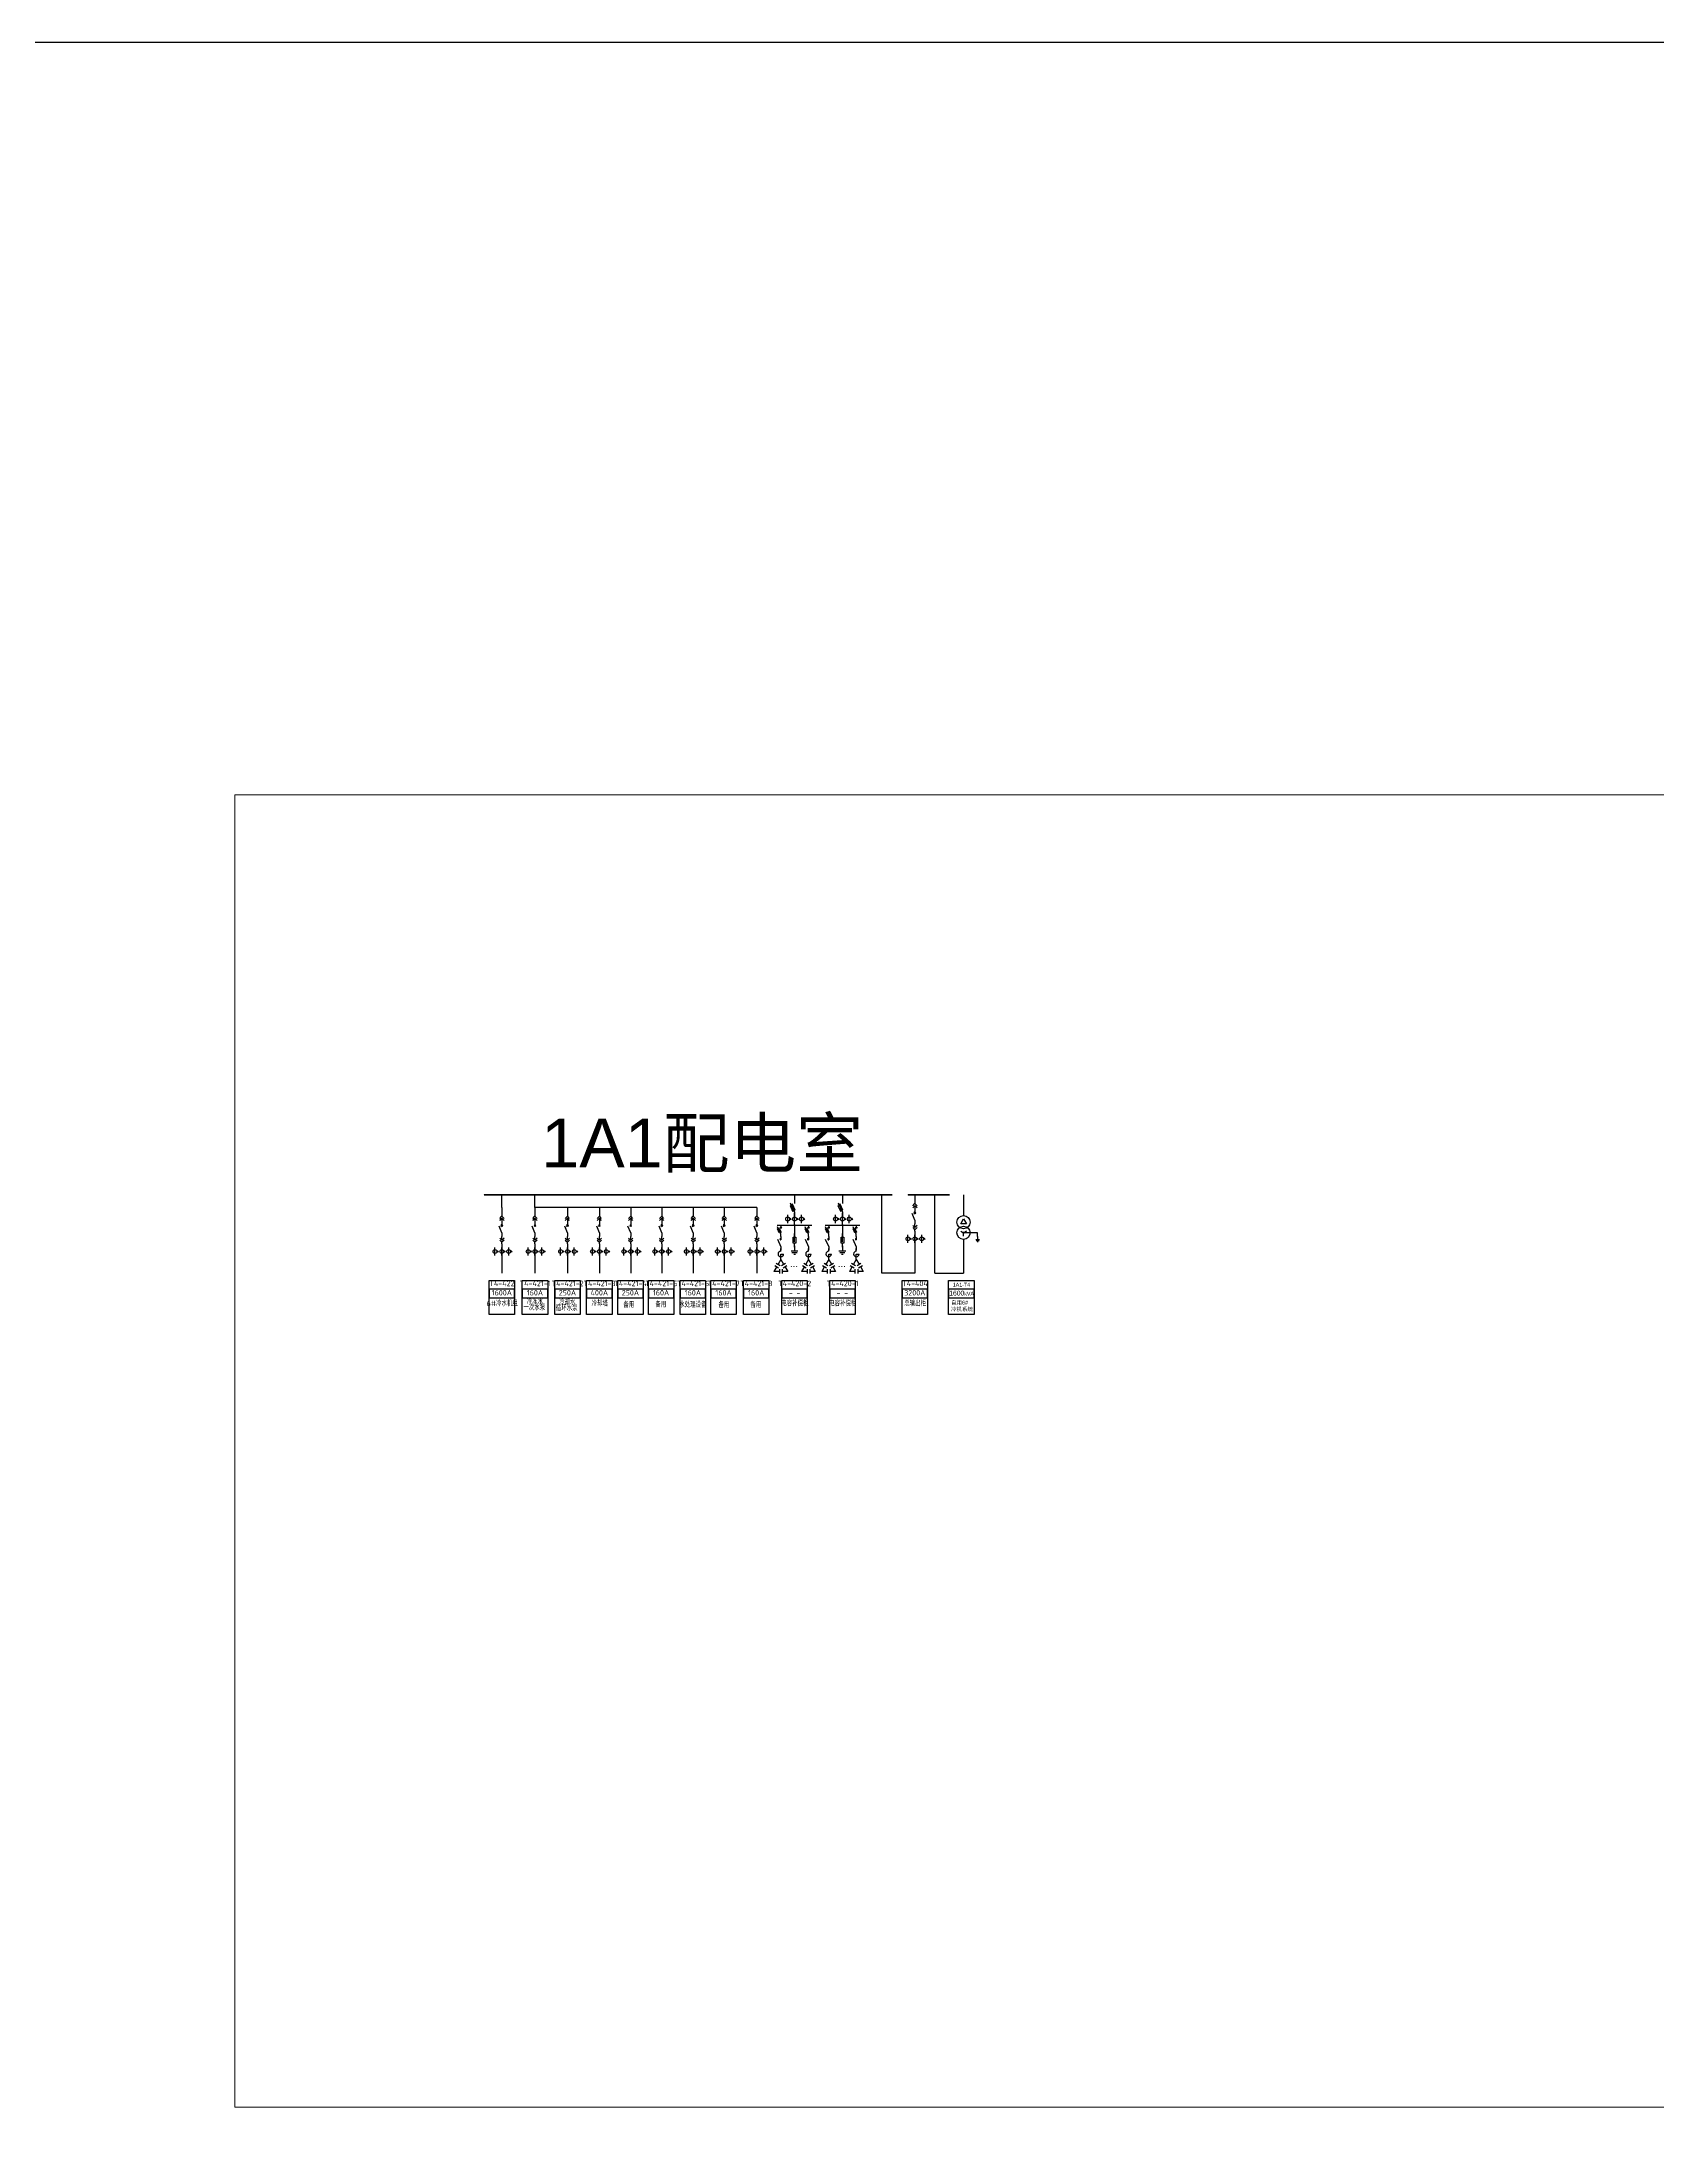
# Model space of a CAD drawing. Header units: millimetres. Extents: x -3460 to -460, y 6070 to 9130.
# Drawn here: x -2640 to -2309.7, y 8700.8 to 9130 of the extents above; entities that cross this region are included whole.
import ezdxf
from ezdxf.enums import TextEntityAlignment as Align

# ---------------------------------------------------------------- set-up
doc = ezdxf.new("R2010")
doc.units = ezdxf.units.MM
doc.header["$LTSCALE"] = 1000
doc.header["$MEASUREMENT"] = 0
doc.linetypes.add('CENTER', pattern=[2, 1.25, -0.25, 0.25, -0.25])
doc.linetypes.add('CONTINOUS', pattern=[0])
doc.styles.add('HZSONG', font='gbenor.shx', dxfattribs={"height": 1200, "bigfont": 'gbcbig.shx'})
doc.styles.get("Standard").update_dxf_attribs({"font": 'arial.ttf'})

# ---------------------------------------------------------------- blocks, each defined once
blk = doc.blocks.new('DYDQAA05')
at = {"color": 0}
blk.add_lwpolyline([(0, 0), (0, -7)], dxfattribs=at)
blk = doc.blocks.new('DYDQAA03')
at = {"color": 0}
for points in [[(0, 0), (0, -1.5)], [(-2.1, -3.6), (0, -1.5)], [(-2.1, -5.6), (0, -3.5)], [(2.1, -3.6), (0, -1.5)], [(2.1, -5.6), (0, -3.5)], [(0, -3.5), (0, -7)]]:
    blk.add_lwpolyline(points, dxfattribs=at)
blk = doc.blocks.new('DYDQAA09')
at = {"color": 0}
blk.add_lwpolyline([(0, 0), (0, -3.5)], dxfattribs=at)
blk.add_lwpolyline([(0, 0), (0, -3.5)], dxfattribs=at)
blk.add_lwpolyline([(0, 0), (0, -3.5)], dxfattribs=at)
blk.add_lwpolyline([(0, 0), (0, -3.5)], dxfattribs=at)
blk.add_lwpolyline([(0, 0), (0, -3.5)], dxfattribs=at)
blk.add_lwpolyline([(0, 0), (0, -3.5)], dxfattribs=at)
blk.add_lwpolyline([(0, 0), (0, -3.5)], dxfattribs=at)
blk.add_lwpolyline([(0, 0), (0, -3.5)], dxfattribs=at)
blk.add_lwpolyline([(0, 0), (0, -3.5)], dxfattribs=at)
blk = doc.blocks.new('DYDQ0201')
at = {"color": 0}
for points in [[(0.9, -0.9), (-0.9, 0.9)], [(-0.9, -0.9), (0.9, 0.9)], [(0, -7), (-2.6, -0.4)]]:
    blk.add_lwpolyline(points, dxfattribs=at)
blk = doc.blocks.new('DYDQAA04')
at = {"color": 0}
for points in [[(0, -3.5), (0, 0)], [(-2.1, -1.4), (0, -3.5)], [(-2.1, -3.4), (0, -5.5)], [(2.1, -1.4), (0, -3.5)], [(2.1, -3.4), (0, -5.5)], [(0, -7), (0, -5.5)]]:
    blk.add_lwpolyline(points, dxfattribs=at)
blk = doc.blocks.new('A$C03DD39B5')
for p, q in [((417, 475), (283, 392)), ((417, 422), (283, 339)), ((350, 333), (350, 467))]:
    blk.add_line(p, q)
blk.add_lwpolyline([(700, 167), (0, 167)])
blk.add_circle((350, 167), 167)
blk = doc.blocks.new('M_M24')
for p, q in [((-0.25, -0.375), (0.25, -0.375)), ((-0.1875, -0.5), (0.1875, -0.5)), ((-0.0625, -0.625), (0.0625, -0.625))]:
    blk.add_line(p, q)
blk.add_lwpolyline([(0, 0), (0, -0.375)])
at = {"width": 0.8, "flags": 9}
blk.add_attdef('S', (0.25, -0.5), '', height=0.2, dxfattribs=at)
blk = doc.blocks.new('$element$00000530')
for points in [[(-0.29, -0.34), (-0.14, -0.27), (0.02, -0.62), (-0.14, -0.69), (-0.29, -0.34)], [(0, -1), (0, -0.78), (-0.28, -0.15)], [(-0.05, -0.18), (0.05, -0.18)], [(0, 0), (0, -0.18)]]:
    blk.add_lwpolyline(points)
blk.add_circle((0, -0.23), 0.05)
at = {"flags": 9}
blk.add_attdef('S', (0, 0), '', height=0.00000667, dxfattribs=at)
blk = doc.blocks.new('M_M4')
blk.add_line((-0.25, -0.2), (0, -0.75))
for points in [[(0, 0), (0, -0.25)], [(0, -0.75), (0, -1)]]:
    blk.add_lwpolyline(points)
blk.add_arc((-0.01, -0.19), 0.0589, 81.8699, 278.1301)
at = {"width": 0.8, "flags": 9}
blk.add_attdef('S', (0.25, -0.5), '', height=0.2, dxfattribs=at)
blk = doc.blocks.new('M_M23')
for p, q in [((0, -0.5), (-0.25, -0.5)), ((0, -0.25), (0, -0.5))]:
    blk.add_line(p, q)
for points in [[(0, 0), (0, -0.25)], [(0, -0.75), (0, -1)]]:
    blk.add_lwpolyline(points)
blk.add_arc((0, -0.5), 0.25, 270, 180)
at = {"width": 0.8, "flags": 9}
blk.add_attdef('S', (0.25, -0.5), '', height=0.2, dxfattribs=at)
blk = doc.blocks.new('M_M44IVD')
for points in [[(0, 0), (-0.2, -0.35)], [(0, 0), (0.2, -0.35)], [(-0.3, -0.52), (-0.5, -0.87)], [(-0.1, -0.87), (-0.5, -0.87)], [(-0.44, -0.44), (-0.16, -0.6)], [(-0.34, -0.26), (-0.06, -0.43)], [(-0.1, -0.7), (-0.1, -1.03)], [(0.06, -0.43), (0.34, -0.26)], [(0.1, -0.7), (0.1, -1.03)], [(0.5, -0.87), (0.1, -0.87)], [(0.16, -0.6), (0.44, -0.44)], [(0.3, -0.52), (0.5, -0.87)]]:
    blk.add_lwpolyline(points)
at = {"width": 0.8, "flags": 9}
blk.add_attdef('S', (0.25, -0.5), '', height=0.2, dxfattribs=at)
blk = doc.blocks.new('M_M17')
for p, q in [((-0.1, -0.72), (-0.1, -0.28)), ((-0.1, -0.28), (0.1, -0.28)), ((0.1, -0.72), (-0.1, -0.72)), ((0, -0.38), (0, -0.72)), ((0.1, -0.28), (0.1, -0.72))]:
    blk.add_line(p, q)
for points in [[(0, 0), (0, -0.28)], [(0, -0.72), (0, -1)]]:
    blk.add_lwpolyline(points)
for points in [[(-0.03, -0.57), (0.03, -0.57), (0, -0.37), (0.03, -0.57)], [(0.03, -0.57), (0, -0.37), (-0.03, -0.57), (0.03, -0.57)], [(0, -0.37), (-0.03, -0.57), (0.03, -0.57), (0, -0.37)]]:
    blk.add_solid(points)
at = {"width": 0.8, "flags": 9}
blk.add_attdef('S', (0.25, -0.5), '', height=0.2, dxfattribs=at)

msp = doc.modelspace()

# ---------------------------------------------------------------- linework, layer by layer
for p, q in [((-2545.94, 8891.8, 721.61), (-2545.94, 8894.38, 2104.89)), ((-2539.17, 8891.8, 721.66), (-2539.17, 8894.38, 2104.94)), ((-2468.26, 8878.35, 2922.83), (-2468.26, 8894.38, 2922.83)), ((-2493.79, 8891.8, 721.61), (-2539.17, 8891.8, 721.61)), ((-2488.9, 8888.18, 1948.52), (-2488.9, 8887.78, 1948.52)), ((-2486.09, 8888.27, 1948.52), (-2486.09, 8888.6, 1948.52)), ((-2479.11, 8888.18, 1948.52), (-2479.11, 8887.78, 1948.52)), ((-2476.31, 8888.27, 1948.52), (-2476.31, 8888.6, 1948.52)), ((-2461.49, 8886.14, 2922.83), (-2461.49, 8884.5, 2922.83)), ((-2545.94, 8883.56, 2922.83), (-2545.94, 8881.92, 2922.83)), ((-2545.94, 8881.92, 2922.83), (-2545.94, 8878.35, 2922.83)), ((-2539.17, 8883.56, 2922.83), (-2539.17, 8881.92, 2922.83)), ((-2539.17, 8881.92, 2922.83), (-2539.17, 8878.35, 2922.83)), ((-2532.53, 8883.56, 2922.83), (-2532.53, 8881.92, 2922.83)), ((-2532.53, 8881.92, 2922.83), (-2532.53, 8878.35, 2922.83)), ((-2526, 8883.56, 2922.83), (-2526, 8881.92, 2922.83)), ((-2526, 8881.92, 2922.83), (-2526, 8878.35, 2922.83)), ((-2519.6, 8883.56, 2922.83), (-2519.6, 8881.92, 2922.83)), ((-2519.6, 8881.92, 2922.83), (-2519.6, 8878.35, 2922.83)), ((-2513.25, 8883.56, 2922.83), (-2513.25, 8881.92, 2922.83)), ((-2513.25, 8881.92, 2922.83), (-2513.25, 8878.35, 2922.83)), ((-2506.82, 8883.56, 2922.83), (-2506.82, 8881.92, 2922.83)), ((-2506.82, 8881.92, 2922.83), (-2506.82, 8878.35, 2922.83)), ((-2500.47, 8883.56, 2922.83), (-2500.47, 8881.92, 2922.83)), ((-2500.47, 8881.92, 2922.83), (-2500.47, 8878.35, 2922.83)), ((-2493.79, 8883.56, 2922.83), (-2493.79, 8881.92, 2922.83)), ((-2493.79, 8881.92, 2922.83), (-2493.79, 8878.35, 2922.83)), ((-2461.49, 8884.5, 2922.83), (-2461.49, 8878.35, 2922.83)), ((-2461.49, 8878.35, 2922.83), (-2468.26, 8878.35, 2922.83))]:
    msp.add_line(p, q)
at = {"color": 0}
for p, q in [((-2457.39, 8878.35, 1137.44), (-2457.39, 8894.38, 2922.83)), ((-2451.53, 8894.38, 5748.39), (-2451.53, 8890.13, 1137.44)), ((-2452.12, 8888.44, 1137.44), (-2451.53, 8889.45, 1137.44)), ((-2452.12, 8888.44, 1137.44), (-2451.53, 8889.45, 1137.44)), ((-2450.95, 8888.44, 1137.44), (-2452.12, 8888.44, 1137.44)), ((-2452.12, 8886.95, 1137.44), (-2451.53, 8886.61, 1137.44)), ((-2451.54, 8886.71, 1137.44), (-2451.63, 8886.62, 1137.44)), ((-2451.5, 8886.71, 1137.44), (-2451.63, 8886.58, 1137.44)), ((-2451.58, 8886.71, 1137.44), (-2451.63, 8886.65, 1137.44)), ((-2451.48, 8886.7, 1137.44), (-2451.62, 8886.56, 1137.44)), ((-2451.46, 8886.68, 1137.44), (-2451.6, 8886.54, 1137.44)), ((-2451.45, 8886.67, 1137.44), (-2451.59, 8886.53, 1137.44)), ((-2451.43, 8886.63, 1137.44), (-2451.55, 8886.51, 1137.44)), ((-2451.53, 8889.45, 1137.44), (-2450.95, 8888.44, 1137.44)), ((-2450.95, 8886.95, 1137.44), (-2451.53, 8886.61, 1137.44)), ((-2451.43, 8886.61, 1137.44), (-2451.53, 8886.51, 1137.44)), ((-2451.53, 8885.94, 1137.44), (-2451.53, 8886.61, 1137.44)), ((-2448.65, 8886.61, 1137.44), (-2451.53, 8886.61, 1137.44)), ((-2451.53, 8885.26, 1137.44), (-2451.53, 8878.35, 1137.44)), ((-2449.05, 8885.26, 1137.44), (-2448.24, 8885.26, 1137.44)), ((-2448.95, 8885.06, 1137.44), (-2448.34, 8885.06, 1137.44)), ((-2448.75, 8884.85, 1137.44), (-2448.54, 8884.85, 1137.44)), ((-2457.39, 8878.35, 1137.44), (-2451.53, 8878.35, 1137.44))]:
    msp.add_line(p, q, dxfattribs=at)
at = {"linetype": 'Continuous'}
for p, q in [((-2486.97, 8892.76, 1948.52), (-2486.09, 8890.83, 1948.52)), ((-2486.09, 8890.38, 1948.52), (-2486.09, 8890.68, 1948.52)), ((-2486.09, 8889.92, 1948.52), (-2486.09, 8890.56, 1948.52)), ((-2477.18, 8892.76, 1948.52), (-2476.31, 8890.83, 1948.52)), ((-2476.31, 8890.38, 1948.52), (-2476.31, 8890.68, 1948.52)), ((-2476.31, 8889.92, 1948.52), (-2476.31, 8890.56, 1948.52)), ((-2489.65, 8888.18, 1948.52), (-2482.54, 8888.18, 1948.52)), ((-2486.09, 8888.18, 1948.52), (-2486.09, 8885.71, 1948.52)), ((-2479.86, 8888.18, 1948.52), (-2472.75, 8888.18, 1948.52)), ((-2476.31, 8888.18, 1948.52), (-2476.31, 8885.71, 1948.52))]:
    msp.add_line(p, q, dxfattribs=at)
at = {"color": 0, "linetype": 'CENTER', "ltscale": 0.5}
msp.add_line((-2448.65, 8885.87, 1137.44), (-2448.65, 8886.61, 1137.44), dxfattribs=at)
at = {"color": 7, "ltscale": 0.001071, "true_color": 0xffffff}
msp.add_lwpolyline([(-3460, 9130), (-460, 9130), (-460, 7790), (-3460, 7790)], close=True, dxfattribs=at)
at = {"color": 1, "lineweight": 13, "ltscale": 0.001071}
msp.add_lwpolyline([(-2600.55, 8976.13), (-1987.31, 8976.13), (-1987.31, 8707.91), (-2600.55, 8707.91)], close=True, dxfattribs=at)
at = {"color": 1, "lineweight": 40, "ltscale": 100}
for points, elevation in [([(-2466.14, 8894.38), (-2549.55, 8894.38), (-2549.55, 8894.38)], 2104.94), ([(-2454.39, 8894.38), (-2462.89, 8894.38), (-2462.89, 8894.38)], 1948.52)]:
    msp.add_lwpolyline(points, dxfattribs=dict(at, elevation=elevation))
at = {"linetype": 'Continuous', "elevation": 1948.52}
for points in [[(-2486.09, 8894.38), (-2486.09, 8892.59)], [(-2476.31, 8894.38), (-2476.31, 8892.59)], [(-2486.09, 8893.46), (-2486.09, 8892.59)], [(-2486.09, 8890.83), (-2486.09, 8889.96)], [(-2476.31, 8893.46), (-2476.31, 8892.59)], [(-2476.31, 8890.83), (-2476.31, 8889.96)]]:
    msp.add_lwpolyline(points, dxfattribs=at)
for points in [[(-2486.48, 8891.04), (-2486, 8891.26), (-2486.53, 8892.42), (-2487.01, 8892.2)], [(-2476.69, 8891.04), (-2476.21, 8891.26), (-2476.74, 8892.42), (-2477.22, 8892.2)]]:
    msp.add_lwpolyline(points, close=True, dxfattribs=at)
at = {"color": 0, "elevation": 1137.44}
msp.add_lwpolyline([(-2448.65, 8885.87), (-2448.65, 8885.26)], dxfattribs=at)
for points, elevation in [([(-2548.55, 8876.86), (-2543.34, 8876.86), (-2543.34, 8869.91), (-2548.55, 8869.91)], 2104.89), ([(-2541.77, 8876.86), (-2536.57, 8876.86), (-2536.57, 8869.91), (-2541.77, 8869.91)], 2104.89), ([(-2535.14, 8876.86), (-2529.93, 8876.86), (-2529.93, 8869.91), (-2535.14, 8869.91)], 2104.89), ([(-2528.61, 8876.86), (-2523.4, 8876.86), (-2523.4, 8869.91), (-2528.61, 8869.91)], 2104.89), ([(-2522.26, 8876.86), (-2517.05, 8876.86), (-2517.05, 8869.91), (-2522.26, 8869.91)], 2104.89), ([(-2515.99, 8876.86), (-2510.78, 8876.86), (-2510.78, 8869.91), (-2515.99, 8869.91)], 2104.89), ([(-2509.48, 8876.86), (-2504.27, 8876.86), (-2504.27, 8869.91), (-2509.48, 8869.91)], 2104.89), ([(-2503.21, 8876.86), (-2498, 8876.86), (-2498, 8869.91), (-2503.21, 8869.91)], 2104.89), ([(-2496.53, 8876.86), (-2491.32, 8876.86), (-2491.32, 8869.91), (-2496.53, 8869.91)], 2104.89), ([(-2488.7, 8876.86), (-2483.49, 8876.86), (-2483.49, 8869.91), (-2488.7, 8869.91)], 2104.89), ([(-2478.91, 8876.86), (-2473.7, 8876.86), (-2473.7, 8869.91), (-2478.91, 8869.91)], 2104.89), ([(-2464.1, 8876.86), (-2458.89, 8876.86), (-2458.89, 8869.91), (-2464.1, 8869.91)], 2104.89), ([(-2454.59, 8876.86), (-2449.38, 8876.86), (-2449.38, 8869.91), (-2454.59, 8869.91)], 2677.14), ([(-2548.55, 8873.31), (-2543.34, 8873.31), (-2543.34, 8875.05), (-2548.55, 8875.05)], 2104.89), ([(-2541.77, 8873.31), (-2536.57, 8873.31), (-2536.57, 8875.05), (-2541.77, 8875.05)], 2104.89), ([(-2535.14, 8873.31), (-2529.93, 8873.31), (-2529.93, 8875.05), (-2535.14, 8875.05)], 2104.89), ([(-2528.61, 8873.31), (-2523.4, 8873.31), (-2523.4, 8875.05), (-2528.61, 8875.05)], 2104.89), ([(-2522.26, 8873.31), (-2517.05, 8873.31), (-2517.05, 8875.05), (-2522.26, 8875.05)], 2104.89), ([(-2515.99, 8873.31), (-2510.78, 8873.31), (-2510.78, 8875.05), (-2515.99, 8875.05)], 2104.89), ([(-2509.48, 8873.31), (-2504.27, 8873.31), (-2504.27, 8875.05), (-2509.48, 8875.05)], 2104.89), ([(-2503.21, 8873.31), (-2498, 8873.31), (-2498, 8875.05), (-2503.21, 8875.05)], 2104.89), ([(-2496.53, 8873.31), (-2491.32, 8873.31), (-2491.32, 8875.05), (-2496.53, 8875.05)], 2104.89), ([(-2488.7, 8873.31), (-2483.49, 8873.31), (-2483.49, 8875.05), (-2488.7, 8875.05)], 2104.89), ([(-2478.91, 8873.31), (-2473.7, 8873.31), (-2473.7, 8875.05), (-2478.91, 8875.05)], 2104.89), ([(-2464.1, 8873.31), (-2458.89, 8873.31), (-2458.89, 8875.05), (-2464.1, 8875.05)], 2104.89), ([(-2454.59, 8873.31), (-2449.38, 8873.31), (-2449.38, 8875.05), (-2454.59, 8875.05)], 2677.14)]:
    msp.add_lwpolyline(points, close=True, dxfattribs=dict(elevation=elevation))
at = {"lineweight": -2, "ltscale": 100, "const_width": 0.117, "elevation": 1662.24}
for points in [[(-2486.8, 8879.71, 1), (-2486.69, 8879.71, 1)], [(-2486.27, 8879.71, 1), (-2486.15, 8879.71, 1)], [(-2485.72, 8879.71, 1), (-2485.6, 8879.71, 1)], [(-2477.01, 8879.71, 1), (-2476.9, 8879.71, 1)], [(-2476.48, 8879.71, 1), (-2476.36, 8879.71, 1)], [(-2475.93, 8879.71, 1), (-2475.81, 8879.71, 1)]]:
    msp.add_lwpolyline(points, format="xyb", close=True, dxfattribs=at)
at = {"color": 0, "linetype": 'CONTINOUS'}
for centre in [(-2451.53, 8888.78, 1137.44), (-2451.53, 8886.61, 1137.44)]:
    msp.add_circle(centre, 1.35, dxfattribs=at)
for centre in [(-2486.09, 8888.18, 1948.52), (-2476.31, 8888.18, 1948.52)]:
    msp.add_circle(centre, 0.0936)
at = {"color": 0}
msp.add_circle((-2451.53, 8886.61, 1137.44), 0.101, dxfattribs=at)

# ---------------------------------------------------------------- block references
for name, p, xscale, yscale, zscale in [('DYDQAA05', (-2461.49, 8894.38, 721.61), 0.2128962921302706, 0.2128962921302706, 0.2128962921302706), ('DYDQAA03', (-2545.94, 8890.31, 721.61), 0.2128962921302706, 0.2128962921302706, 0.2128962921302706), ('DYDQAA05', (-2545.94, 8891.8, 721.61), 0.2128962921302706, 0.2128962921302706, 0.2128962921302706), ('DYDQAA03', (-2539.17, 8890.31, 721.61), 0.2128962921302706, 0.2128962921302706, 0.2128962921302706), ('DYDQAA05', (-2539.17, 8891.8, 721.61), 0.2128962921302706, 0.2128962921302706, 0.2128962921302706), ('DYDQAA03', (-2532.53, 8890.31, 721.61), 0.2128962921302706, 0.2128962921302706, 0.2128962921302706), ('DYDQAA05', (-2532.53, 8891.8, 721.61), 0.2128962921302706, 0.2128962921302706, 0.2128962921302706), ('DYDQAA03', (-2526, 8890.31, 721.61), 0.2128962921302706, 0.2128962921302706, 0.2128962921302706), ('DYDQAA05', (-2526, 8891.8, 721.61), 0.2128962921302706, 0.2128962921302706, 0.2128962921302706), ('DYDQAA03', (-2519.6, 8890.31, 721.61), 0.2128962921302706, 0.2128962921302706, 0.2128962921302706), ('DYDQAA05', (-2519.6, 8891.8, 721.61), 0.2128962921302706, 0.2128962921302706, 0.2128962921302706), ('DYDQAA03', (-2513.25, 8890.31, 721.61), 0.2128962921302706, 0.2128962921302706, 0.2128962921302706), ('DYDQAA05', (-2513.25, 8891.8, 721.61), 0.2128962921302706, 0.2128962921302706, 0.2128962921302706), ('DYDQAA03', (-2506.82, 8890.31, 721.61), 0.2128962921302706, 0.2128962921302706, 0.2128962921302706), ('DYDQAA05', (-2506.82, 8891.8, 721.61), 0.2128962921302706, 0.2128962921302706, 0.2128962921302706), ('DYDQAA03', (-2500.47, 8890.31, 721.61), 0.2128962921302706, 0.2128962921302706, 0.2128962921302706), ('DYDQAA05', (-2500.47, 8891.8, 721.61), 0.2128962921302706, 0.2128962921302706, 0.2128962921302706), ('DYDQAA03', (-2493.79, 8890.31, 721.61), 0.2128962921302706, 0.2128962921302706, 0.2128962921302706), ('DYDQAA05', (-2493.79, 8891.8, 721.61), 0.2128962921302706, 0.2128962921302706, 0.2128962921302706), ('DYDQ0201', (-2461.49, 8890.65, 721.61), 0.2128962921302706, 0.2128962921302706, 0.2128962921302706), ('DYDQAA03', (-2461.49, 8892.88, 721.61), 0.2128962921302706, 0.2128962921302706, 0.2128962921302706), ('DYDQAA09', (-2461.49, 8891.39, 721.61), 0.2128962921302706, 0.2128962921302706, 0.2128962921302706), ('DYDQ0201', (-2545.94, 8888.07, 721.61), 0.2128962921302706, 0.2128962921302706, 0.2128962921302706), ('DYDQAA04', (-2545.94, 8885.83, 721.61), 0.2128962921302706, 0.2128962921302706, 0.2128962921302706), ('DYDQAA09', (-2545.94, 8888.82, 721.61), 0.2128962921302706, 0.2128962921302706, 0.2128962921302706), ('DYDQAA09', (-2545.94, 8886.58, 721.61), 0.2128962921302706, 0.2128962921302706, 0.2128962921302706), ('DYDQ0201', (-2539.17, 8888.07, 721.61), 0.2128962921302706, 0.2128962921302706, 0.2128962921302706), ('DYDQAA04', (-2539.17, 8885.83, 721.61), 0.2128962921302706, 0.2128962921302706, 0.2128962921302706), ('DYDQAA09', (-2539.17, 8888.82, 721.61), 0.2128962921302706, 0.2128962921302706, 0.2128962921302706), ('DYDQAA09', (-2539.17, 8886.58, 721.61), 0.2128962921302706, 0.2128962921302706, 0.2128962921302706), ('DYDQ0201', (-2532.53, 8888.07, 721.61), 0.2128962921302706, 0.2128962921302706, 0.2128962921302706), ('DYDQAA04', (-2532.53, 8885.83, 721.61), 0.2128962921302706, 0.2128962921302706, 0.2128962921302706), ('DYDQAA09', (-2532.53, 8888.82, 721.61), 0.2128962921302706, 0.2128962921302706, 0.2128962921302706), ('DYDQAA09', (-2532.53, 8886.58, 721.61), 0.2128962921302706, 0.2128962921302706, 0.2128962921302706), ('DYDQ0201', (-2526, 8888.07, 721.61), 0.2128962921302706, 0.2128962921302706, 0.2128962921302706), ('DYDQAA04', (-2526, 8885.83, 721.61), 0.2128962921302706, 0.2128962921302706, 0.2128962921302706), ('DYDQAA09', (-2526, 8888.82, 721.61), 0.2128962921302706, 0.2128962921302706, 0.2128962921302706), ('DYDQAA09', (-2526, 8886.58, 721.61), 0.2128962921302706, 0.2128962921302706, 0.2128962921302706), ('DYDQ0201', (-2519.6, 8888.07, 721.61), 0.2128962921302706, 0.2128962921302706, 0.2128962921302706), ('DYDQAA04', (-2519.6, 8885.83, 721.61), 0.2128962921302706, 0.2128962921302706, 0.2128962921302706), ('DYDQAA09', (-2519.6, 8888.82, 721.61), 0.2128962921302706, 0.2128962921302706, 0.2128962921302706), ('DYDQAA09', (-2519.6, 8886.58, 721.61), 0.2128962921302706, 0.2128962921302706, 0.2128962921302706), ('DYDQ0201', (-2513.25, 8888.07, 721.61), 0.2128962921302706, 0.2128962921302706, 0.2128962921302706), ('DYDQAA04', (-2513.25, 8885.83, 721.61), 0.2128962921302706, 0.2128962921302706, 0.2128962921302706), ('DYDQAA09', (-2513.25, 8888.82, 721.61), 0.2128962921302706, 0.2128962921302706, 0.2128962921302706), ('DYDQAA09', (-2513.25, 8886.58, 721.61), 0.2128962921302706, 0.2128962921302706, 0.2128962921302706), ('DYDQ0201', (-2506.82, 8888.07, 721.61), 0.2128962921302706, 0.2128962921302706, 0.2128962921302706), ('DYDQAA04', (-2506.82, 8885.83, 721.61), 0.2128962921302706, 0.2128962921302706, 0.2128962921302706), ('DYDQAA09', (-2506.82, 8888.82, 721.61), 0.2128962921302706, 0.2128962921302706, 0.2128962921302706), ('DYDQAA09', (-2506.82, 8886.58, 721.61), 0.2128962921302706, 0.2128962921302706, 0.2128962921302706), ('DYDQ0201', (-2500.47, 8888.07, 721.61), 0.2128962921302706, 0.2128962921302706, 0.2128962921302706), ('DYDQAA04', (-2500.47, 8885.83, 721.61), 0.2128962921302706, 0.2128962921302706, 0.2128962921302706), ('DYDQAA09', (-2500.47, 8888.82, 721.61), 0.2128962921302706, 0.2128962921302706, 0.2128962921302706), ('DYDQAA09', (-2500.47, 8886.58, 721.61), 0.2128962921302706, 0.2128962921302706, 0.2128962921302706), ('DYDQ0201', (-2493.79, 8888.07, 721.61), 0.2128962921302706, 0.2128962921302706, 0.2128962921302706), ('DYDQAA04', (-2493.79, 8885.83, 721.61), 0.2128962921302706, 0.2128962921302706, 0.2128962921302706), ('DYDQAA09', (-2493.79, 8888.82, 721.61), 0.2128962921302706, 0.2128962921302706, 0.2128962921302706), ('DYDQAA09', (-2493.79, 8886.58, 721.61), 0.2128962921302706, 0.2128962921302706, 0.2128962921302706), ('M_M4', (-2488.9, 8885.84, 1948.52), 2.806660772809213, 2.806660772809213, 2.806660772809213), ('M_M4', (-2483.25, 8885.84, 1948.52), 2.806660772809213, 2.806660772809213, 2.806660772809213), ('M_M4', (-2479.11, 8885.84, 1948.52), 2.806660772809213, 2.806660772809213, 2.806660772809213), ('M_M4', (-2473.46, 8885.84, 1948.52), 2.806660772809213, 2.806660772809213, 2.806660772809213), ('DYDQAA04', (-2461.49, 8888.41, 721.61), 0.2128962921302706, 0.2128962921302706, 0.2128962921302706), ('DYDQAA09', (-2461.49, 8889.16, 721.61), 0.2128962921302706, 0.2128962921302706, 0.2128962921302706), ('DYDQAA09', (-2461.49, 8886.92, 721.61), 0.2128962921302706, 0.2128962921302706, 0.2128962921302706), ('DYDQAA09', (-2545.94, 8884.34, 721.61), 0.2128962921302706, 0.2128962921302706, 0.2128962921302706), ('DYDQAA09', (-2539.17, 8884.34, 721.61), 0.2128962921302706, 0.2128962921302706, 0.2128962921302706), ('DYDQAA09', (-2532.53, 8884.34, 721.61), 0.2128962921302706, 0.2128962921302706, 0.2128962921302706), ('DYDQAA09', (-2526, 8884.34, 721.61), 0.2128962921302706, 0.2128962921302706, 0.2128962921302706), ('DYDQAA09', (-2519.6, 8884.34, 721.61), 0.2128962921302706, 0.2128962921302706, 0.2128962921302706), ('DYDQAA09', (-2513.25, 8884.34, 721.61), 0.2128962921302706, 0.2128962921302706, 0.2128962921302706), ('DYDQAA09', (-2506.82, 8884.34, 721.61), 0.2128962921302706, 0.2128962921302706, 0.2128962921302706), ('DYDQAA09', (-2500.47, 8884.34, 721.61), 0.2128962921302706, 0.2128962921302706, 0.2128962921302706), ('DYDQAA09', (-2493.79, 8884.34, 721.61), 0.2128962921302706, 0.2128962921302706, 0.2128962921302706), ('M_M44IVD', (-2488.9, 8881.14, 1948.52), 2.806660772809213, 2.806660772809213, 2.806660772809213), ('M_M23', (-2488.9, 8881.14, 1948.52), -2.24532861824737, -2.24532861824737, 2.245328618247297), ('M_M24', (-2486.09, 8883.97, 1948.52), 2.806660772809213, 2.806660772809213, 2.806660772809213), ('M_M44IVD', (-2483.25, 8881.14, 1948.52), 2.806660772809213, 2.806660772809213, 2.806660772809213), ('M_M23', (-2483.25, 8881.14, 1948.52), -2.24532861824737, -2.24532861824737, 2.245328618247297), ('M_M44IVD', (-2479.11, 8881.14, 1948.52), 2.806660772809213, 2.806660772809213, 2.806660772809213), ('M_M23', (-2479.11, 8881.14, 1948.52), -2.24532861824737, -2.24532861824737, 2.245328618247297), ('M_M24', (-2476.31, 8883.97, 1948.52), 2.806660772809213, 2.806660772809213, 2.806660772809213), ('M_M44IVD', (-2473.46, 8881.14, 1948.52), 2.806660772809213, 2.806660772809213, 2.806660772809213), ('M_M23', (-2473.46, 8881.14, 1948.52), -2.24532861824737, -2.24532861824737, 2.245328618247297)]:
    msp.add_blockref(name, p, dxfattribs=dict(xscale=xscale, yscale=yscale, zscale=zscale))
at = {"linetype": 'Continuous', "xscale": 0.00233888397733859, "yscale": 0.00233888397733859, "zscale": 0.00233888397733859, "rotation": 270}
for p in [(-2487.89, 8890.24, 1948.52), (-2486.48, 8890.24, 1948.52), (-2485.08, 8890.24, 1948.52), (-2478.1, 8890.24, 1948.52), (-2476.7, 8890.24, 1948.52), (-2475.29, 8890.24, 1948.52), (-2463.29, 8886.18, 2922.83), (-2461.88, 8886.18, 2922.83), (-2460.48, 8886.18, 2922.83), (-2547.74, 8883.6, 2922.83), (-2546.33, 8883.6, 2922.83), (-2544.93, 8883.6, 2922.83), (-2540.96, 8883.6, 2922.83), (-2539.56, 8883.6, 2922.83), (-2538.16, 8883.6, 2922.83), (-2534.32, 8883.6, 2922.83), (-2532.92, 8883.6, 2922.83), (-2531.52, 8883.6, 2922.83), (-2527.79, 8883.6, 2922.83), (-2526.39, 8883.6, 2922.83), (-2524.99, 8883.6, 2922.83), (-2521.39, 8883.6, 2922.83), (-2519.99, 8883.6, 2922.83), (-2518.58, 8883.6, 2922.83), (-2515.04, 8883.6, 2922.83), (-2513.64, 8883.6, 2922.83), (-2512.23, 8883.6, 2922.83), (-2508.61, 8883.6, 2922.83), (-2507.21, 8883.6, 2922.83), (-2505.81, 8883.6, 2922.83), (-2502.26, 8883.6, 2922.83), (-2500.86, 8883.6, 2922.83), (-2499.46, 8883.6, 2922.83), (-2495.58, 8883.6, 2922.83), (-2494.18, 8883.6, 2922.83), (-2492.78, 8883.6, 2922.83)]:
    msp.add_blockref('A$C03DD39B5', p, dxfattribs=at)
at = {"linetype": 'Continuous', "xscale": 2.33888397733859, "yscale": 2.33888397733859, "zscale": 2.33888397733859}
for p in [(-2488.9, 8888.18, 1948.52), (-2483.25, 8888.18, 1948.52), (-2479.11, 8888.18, 1948.52), (-2473.46, 8888.18, 1948.52)]:
    msp.add_blockref('$element$00000530', p, dxfattribs=at)
at = {"xscale": 2.806660772809213, "yscale": 2.806660772809213, "zscale": 2.806660772809213, "rotation": 180}
for p in [(-2486.09, 8883.67, 1948.52), (-2476.31, 8883.67, 1948.52)]:
    msp.add_blockref('M_M17', p, dxfattribs=at)

# ---------------------------------------------------------------- texts
at = {"color": 7, "lineweight": 0, "style": 'HZSONG'}
for s, p in [('T4-422', (-2545.92, 8875.69, 721.61)), ('T4-421-1', (-2539.14, 8875.69, 721.61)), ('T4-421-2', (-2532.5, 8875.69, 721.61)), ('T4-421-3', (-2525.97, 8875.69, 721.61)), ('T4-421-4', (-2519.63, 8875.69, 721.61)), ('T4-421-5', (-2513.36, 8875.69, 721.61)), ('T4-421-6', (-2506.85, 8875.69, 721.61)), ('T4-421-7', (-2500.58, 8875.69, 721.61)), ('T4-421-8', (-2493.9, 8875.69, 721.61)), ('T4-420-2', (-2486.07, 8875.69, 721.61)), ('T4-420-1', (-2476.28, 8875.69, 721.61)), ('T4-404', (-2461.47, 8875.69, 721.61)), ('6#冷水机组', (-2545.87, 8871.62, 721.61)), ('1600A', (-2545.95, 8873.79, 721.61)), ('160A', (-2539.18, 8873.79, 721.61)), ('冷冻水', (-2539.19, 8872.01, 1100.41)), ('250A', (-2532.54, 8873.79, 721.61)), ('冷却水', (-2532.56, 8871.86, 1100.41)), ('400A', (-2526.01, 8873.79, 721.61)), ('冷却塔', (-2525.93, 8871.62, 721.61)), ('250A', (-2519.66, 8873.79, 721.61)), ('备用', (-2519.96, 8871.34, 721.61)), ('160A', (-2513.39, 8873.79, 721.61)), ('备用', (-2513.46, 8871.37, 721.61)), ('水处理设备', (-2506.89, 8871.35, 974.16)), ('160A', (-2506.88, 8873.79, 721.61)), ('160A', (-2500.61, 8873.79, 721.61)), ('备用', (-2500.52, 8871.3, 721.61)), ('160A', (-2493.93, 8873.79, 721.61)), ('备用', (-2494.02, 8871.33, 721.61)), ('电容补偿柜', (-2486.02, 8871.62, 721.61)), ('- -', (-2486.1, 8873.79, 721.61)), ('电容补偿柜', (-2476.23, 8871.62, 721.61)), ('- -', (-2476.31, 8873.79, 721.61)), ('3200A', (-2461.5, 8873.79, 721.61)), ('总输出柜', (-2461.42, 8871.62, 721.61)), ('一次水泵', (-2539.31, 8870.76, 1383.08)), ('循环水泵', (-2532.68, 8870.66, 1383.08))]:
    msp.add_text(s, height=1.114, dxfattribs=at).set_placement(p, align=Align.CENTER)
at = {"color": 0, "insert": (-2537.89, 8909.95, -817.89), "char_height": 10, "width": 0.000000001, "attachment_point": 1}
msp.add_mtext('1A1{\\fSimSun|b0|i0|c134|p2;配电室}', dxfattribs=at)
for s, insert, char_height, width, attachment_point in [('{\\H0.9x;1600\\H0.77778x;kVA', (-2454.46, 8874.77, 1388.76), 1.1, 1.1343, 1), ('自用6#\\P冷机系统', (-2454.09, 8871.62), 0.8, 6.7004, 4), ('1A1-T4', (-2453.74, 8876.38, 6677.12), 0.77, 1.1343, 1)]:
    msp.add_mtext(s, dxfattribs=dict(insert=insert, char_height=char_height, width=width, attachment_point=attachment_point))

doc.saveas('drawing.dxf')
